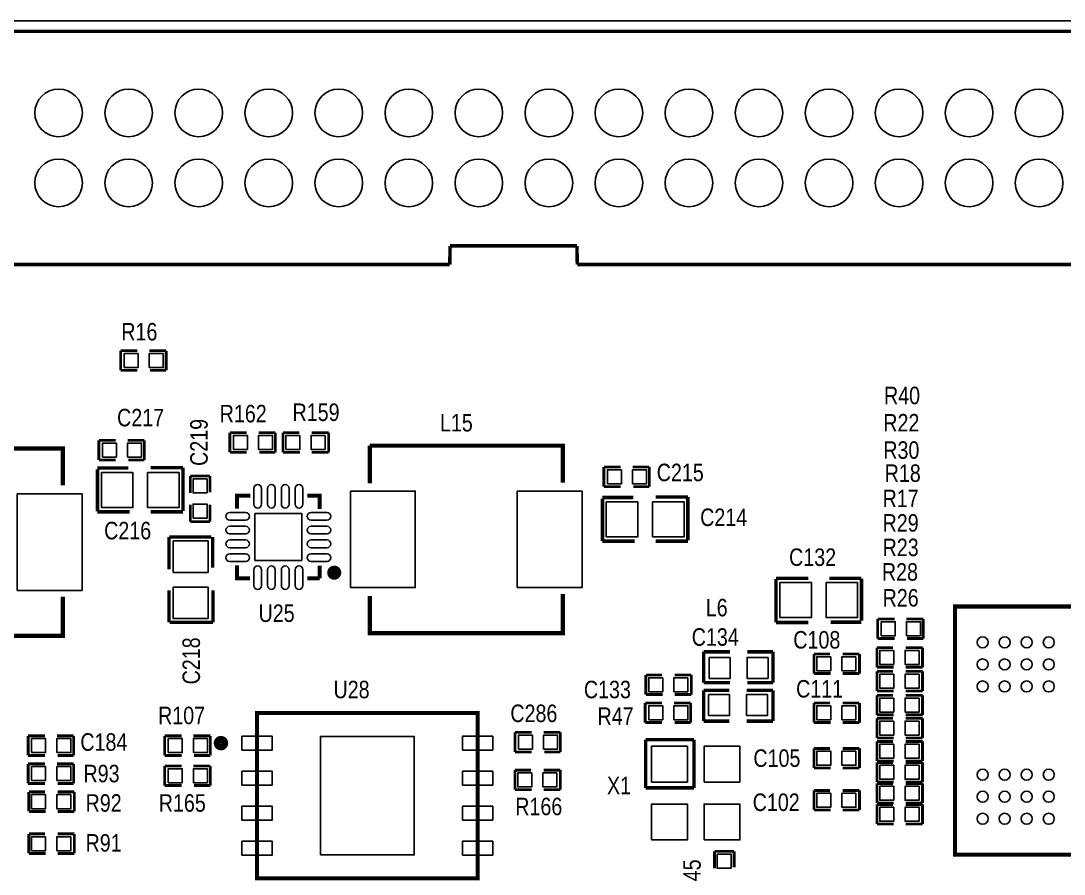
# Model space of a CAD drawing. Extents: x -16 to 114, y 9 to 99.
# Drawn here: x 17.06 to 54.89, y 68.24 to 99.19 of the extents above; entities that cross this region are included whole.
import ezdxf

# ---------------------------------------------------------------- set-up
doc = ezdxf.new("R2010")
doc.units = 0
for name, color, linetype in [('BG_OUTLINE', 3, 'CONTINUOUS'), ('PG_SILKSCREEN_TOP', 6, 'CONTINUOUS'), ('PIN_TOP', 7, 'CONTINUOUS'), ('RD_SILKSCREEN_TOP', 8, 'CONTINUOUS')]:
    doc.layers.add(name, color=color, linetype=linetype)

msp = doc.modelspace()

# ---------------------------------------------------------------- linework, layer by layer
at = {"layer": 'BG_OUTLINE'}
msp.add_lwpolyline([(-13.134086, 99.189794), (110.731046, 99.189794, -0.414215), (113.79708, 96.12376), (113.799874, 12.17676), (113.79708, 12.263374, -0.41422), (110.731046, 9.19734), (-13.22832, 9.19734), (-13.12672, 9.20496, -0.414214), (-16.192754, 12.270994), (-16.20012, 96.12376, -0.414215)], format="xyb", close=True, dxfattribs=at)
at = {"layer": 'PG_SILKSCREEN_TOP'}
for points, const_width in [([(5.638546, 98.81235), (64.238378, 98.81235)], 0.127), ([(32.626808, 91.026234), (32.613346, 90.352118)], 0.127), ([(37.224716, 91.026234), (32.626808, 91.026234)], 0.127), ([(37.238432, 90.352118), (37.224716, 91.026234)], 0.127), ([(32.613346, 90.352118), (5.638546, 90.352118)], 0.127), ([(64.238378, 90.352118), (37.238432, 90.352118)], 0.127), ([(20.6756, 87.2236), (20.6756, 86.5124)], 0.1016), ([(20.6756, 87.2236), (21.2852, 87.2236)], 0.1016), ([(21.717, 87.2236), (22.3266, 87.2236)], 0.1016), ([(22.3266, 87.2236), (22.3266, 86.5124)], 0.1016), ([(20.6756, 86.5124), (21.2852, 86.5124)], 0.1016), ([(22.3266, 86.5124), (21.7424, 86.5124)], 0.1016), ([(19.8882, 83.9724), (20.4978, 83.9724)], 0.1016), ([(19.8882, 83.9724), (19.8882, 83.2612)], 0.1016), ([(20.9296, 83.9724), (21.5392, 83.9724)], 0.1016), ([(21.5392, 83.9724), (21.5392, 83.2612)], 0.1016), ([(24.638, 84.2518), (24.638, 83.5406)], 0.1016), ([(24.638, 84.2518), (25.2476, 84.2518)], 0.1016), ([(25.6794, 84.2518), (26.289, 84.2518)], 0.1016), ([(26.289, 84.2518), (26.289, 83.5406)], 0.1016), ([(26.5684, 84.2518), (27.1526, 84.2518)], 0.1016), ([(26.5684, 83.5406), (26.5684, 84.2518)], 0.1016), ([(28.2194, 84.2518), (27.6098, 84.2518)], 0.1016), ([(28.2194, 83.5406), (28.2194, 84.2518)], 0.1016), ([(11.57732, 83.679284), (18.57756, 83.679284), (18.57756, 82.33664)], 0.1524), ([(29.71292, 83.780884), (36.71316, 83.780884), (36.71316, 82.43824)], 0.1524), ([(29.71292, 82.41284), (29.71292, 83.780884)], 0.1524), ([(19.8882, 83.2612), (20.4978, 83.2612)], 0.1016), ([(21.5392, 83.2612), (20.955, 83.2612)], 0.1016), ([(24.638, 83.5406), (25.2476, 83.5406)], 0.1016), ([(26.289, 83.5406), (25.7048, 83.5406)], 0.1016), ([(27.178, 83.5406), (26.5684, 83.5406)], 0.1016), ([(28.2194, 83.5406), (27.6098, 83.5406)], 0.1016), ([(20.955, 82.9691), (19.8374, 82.9691)], 0.127), ([(19.8374, 82.9183), (19.8374, 81.3943)], 0.127), ([(21.7678, 82.9818), (22.9362, 82.9818)], 0.127), ([(22.9362, 82.9818), (22.9362, 81.407)], 0.127), ([(38.2016, 83.0072), (38.8112, 83.0072)], 0.1016), ([(38.2016, 83.0072), (38.2016, 82.296)], 0.1016), ([(39.243, 83.0072), (39.8526, 83.0072)], 0.1016), ([(39.8526, 83.0072), (39.8526, 82.296)], 0.1016), ([(23.20544, 82.0674), (23.20544, 82.677)], 0.1016), ([(23.20544, 82.677), (23.91664, 82.677)], 0.1016), ([(23.91664, 82.677), (23.91664, 82.0928)], 0.1016), ([(38.2016, 82.296), (38.8112, 82.296)], 0.1016), ([(39.8526, 82.296), (39.2684, 82.296)], 0.1016), ([(25.377394, 81.96834), (24.895556, 81.96834), (24.895556, 81.495392)], 0.1524), ([(27.89555, 81.486248), (27.89555, 81.96834), (27.446478, 81.96834)], 0.1524), ([(39.2684, 81.9023), (38.1508, 81.9023)], 0.127), ([(38.1508, 81.8515), (38.1508, 80.3275)], 0.127), ([(40.0812, 81.915), (41.2496, 81.915)], 0.127), ([(41.2496, 81.915), (41.2496, 80.3402)], 0.127), ([(19.8374, 81.3816), (21.0058, 81.3816)], 0.127), ([(22.9362, 81.3816), (21.7678, 81.3816)], 0.127), ([(23.20544, 81.026), (23.20544, 81.6356)], 0.1016), ([(23.91664, 81.026), (23.91664, 81.6356)], 0.1016), ([(23.20544, 81.026), (23.91664, 81.026)], 0.1016), ([(22.4282, 80.4672), (22.4282, 79.2988)], 0.127), ([(23.9649, 80.4672), (22.4409, 80.4672)], 0.127), ([(24.0157, 79.3496), (24.0157, 80.4672)], 0.127), ([(38.1508, 80.3148), (39.3192, 80.3148)], 0.127), ([(41.2496, 80.3148), (40.0812, 80.3148)], 0.127), ([(24.895556, 79.435706), (24.895556, 78.968092), (25.370282, 78.968092)], 0.1524), ([(27.89555, 78.968092), (27.89555, 79.426816)], 0.1524), ([(27.448256, 78.968092), (27.89555, 78.968092)], 0.1524), ([(44.44492, 78.965806), (45.61332, 78.965806)], 0.127), ([(44.44492, 77.365606), (44.44492, 78.940406)], 0.127), ([(47.54372, 78.965806), (46.37532, 78.965806)], 0.127), ([(47.54372, 77.429106), (47.54372, 78.953106)], 0.127), ([(18.57756, 78.29804), (18.57756, 76.879196), (11.57732, 76.879196), (11.57732, 78.22184)], 0.1524), ([(22.4282, 77.3684), (22.4282, 78.5368)], 0.127), ([(24.0284, 78.5368), (24.0284, 77.3684)], 0.127), ([(36.71316, 78.39964), (36.71316, 76.980796), (29.71292, 76.980796), (29.71292, 78.32344)], 0.1524), ([(64.937386, 77.4573), (64.937386, 68.94449), (50.937414, 68.94449), (50.937414, 77.944472), (64.445388, 77.944472)], 0.1524), ([(24.0284, 77.3684), (22.4536, 77.3684)], 0.127), ([(45.61332, 77.365606), (44.44492, 77.365606)], 0.127), ([(46.42612, 77.378306), (47.54372, 77.378306)], 0.127), ([(48.133, 77.4954), (48.133, 76.7842)], 0.1016), ([(48.133, 77.4954), (48.7426, 77.4954)], 0.1016), ([(49.1744, 77.4954), (49.784, 77.4954)], 0.1016), ([(49.784, 77.4954), (49.784, 76.7842)], 0.1016), ([(48.133, 76.7842), (48.7426, 76.7842)], 0.1016), ([(49.784, 76.7842), (49.1998, 76.7842)], 0.1016), ([(48.1076, 76.454), (48.6918, 76.454)], 0.1016), ([(48.1076, 75.7428), (48.1076, 76.454)], 0.1016), ([(49.7586, 76.454), (49.149, 76.454)], 0.1016), ([(49.7586, 75.7428), (49.7586, 76.454)], 0.1016), ([(41.8211, 76.3016), (42.7736, 76.3016)], 0.127), ([(41.8211, 75.184), (41.8211, 76.3016)], 0.127), ([(44.3357, 76.3016), (43.4086, 76.3016)], 0.127), ([(44.3357, 75.184), (44.3357, 76.3016)], 0.127), ([(45.8216, 75.5142), (45.8216, 76.2254)], 0.1016), ([(45.8216, 76.2254), (46.4058, 76.2254)], 0.1016), ([(47.4726, 76.2254), (46.863, 76.2254)], 0.1016), ([(47.4726, 75.5142), (47.4726, 76.2254)], 0.1016), ([(48.7172, 75.7428), (48.1076, 75.7428)], 0.1016), ([(49.7586, 75.7428), (49.149, 75.7428)], 0.1016), ([(39.7256, 74.7522), (39.7256, 75.4634)], 0.1016), ([(39.7256, 75.4634), (40.3098, 75.4634)], 0.1016), ([(41.3766, 75.4634), (40.767, 75.4634)], 0.1016), ([(41.3766, 74.7522), (41.3766, 75.4634)], 0.1016), ([(46.4312, 75.5142), (45.8216, 75.5142)], 0.1016), ([(47.4726, 75.5142), (46.863, 75.5142)], 0.1016), ([(48.1076, 75.5904), (48.6918, 75.5904)], 0.1016), ([(48.1076, 74.8792), (48.1076, 75.5904)], 0.1016), ([(49.7586, 75.5904), (49.149, 75.5904)], 0.1016), ([(49.7586, 74.8792), (49.7586, 75.5904)], 0.1016), ([(42.7736, 75.184), (41.8211, 75.184)], 0.127), ([(41.8211, 74.9046), (41.8211, 73.787)], 0.127), ([(42.7482, 74.9046), (41.8211, 74.9046)], 0.127), ([(43.3832, 74.9046), (44.3357, 74.9046)], 0.127), ([(43.4086, 75.184), (44.3357, 75.184)], 0.127), ([(44.3357, 74.9046), (44.3357, 73.787)], 0.127), ([(48.7172, 74.8792), (48.1076, 74.8792)], 0.1016), ([(49.7586, 74.8792), (49.149, 74.8792)], 0.1016), ([(40.3352, 74.7522), (39.7256, 74.7522)], 0.1016), ([(41.3766, 74.7522), (40.767, 74.7522)], 0.1016), ([(48.1076, 74.7268), (48.6918, 74.7268)], 0.1016), ([(48.1076, 74.0156), (48.1076, 74.7268)], 0.1016), ([(49.7586, 74.7268), (49.149, 74.7268)], 0.1016), ([(49.7586, 74.0156), (49.7586, 74.7268)], 0.1016), ([(39.7002, 74.4474), (39.7002, 73.7362)], 0.1016), ([(39.7002, 74.4474), (40.3098, 74.4474)], 0.1016), ([(40.7416, 74.4474), (41.3512, 74.4474)], 0.1016), ([(41.3512, 74.4474), (41.3512, 73.7362)], 0.1016), ([(45.8216, 73.7362), (45.8216, 74.4474)], 0.1016), ([(45.8216, 74.4474), (46.4058, 74.4474)], 0.1016), ([(47.4726, 74.4474), (46.863, 74.4474)], 0.1016), ([(47.4726, 73.7362), (47.4726, 74.4474)], 0.1016), ([(39.7002, 73.7362), (40.3098, 73.7362)], 0.1016), ([(41.3512, 73.7362), (40.767, 73.7362)], 0.1016), ([(41.8211, 73.787), (42.7482, 73.787)], 0.127), ([(44.3357, 73.787), (43.3832, 73.787)], 0.127), ([(46.4312, 73.7362), (45.8216, 73.7362)], 0.1016), ([(47.4726, 73.7362), (46.863, 73.7362)], 0.1016), ([(48.7172, 74.0156), (48.1076, 74.0156)], 0.1016), ([(48.1076, 73.8886), (48.6918, 73.8886)], 0.1016), ([(48.1076, 73.1774), (48.1076, 73.8886)], 0.1016), ([(49.7586, 74.0156), (49.149, 74.0156)], 0.1016), ([(49.7586, 73.8886), (49.149, 73.8886)], 0.1016), ([(49.7586, 73.1774), (49.7586, 73.8886)], 0.1016), ([(34.9758, 73.3806), (35.5854, 73.3806)], 0.1016), ([(34.9758, 73.3806), (34.9758, 72.6694)], 0.1016), ([(36.0172, 73.3806), (36.6268, 73.3806)], 0.1016), ([(36.6268, 73.3806), (36.6268, 72.6694)], 0.1016), ([(17.3228, 73.2536), (17.9324, 73.2536)], 0.1016), ([(17.3228, 73.2536), (17.3228, 72.5424)], 0.1016), ([(18.3642, 73.2536), (18.9738, 73.2536)], 0.1016), ([(18.9738, 73.2536), (18.9738, 72.5424)], 0.1016), ([(22.2758, 73.2536), (22.2758, 72.5424)], 0.1016), ([(22.2758, 73.2536), (22.8854, 73.2536)], 0.1016), ([(23.3172, 73.2536), (23.9268, 73.2536)], 0.1016), ([(23.9268, 73.2536), (23.9268, 72.5424)], 0.1016), ([(41.473374, 73.117456), (39.720774, 73.117456)], 0.127), ([(39.720774, 73.117456), (39.720774, 71.364856)], 0.127), ([(41.473374, 71.364856), (41.473374, 73.117456)], 0.127), ([(48.7172, 73.1774), (48.1076, 73.1774)], 0.1016), ([(48.1076, 73.0504), (48.6918, 73.0504)], 0.1016), ([(48.1076, 72.3392), (48.1076, 73.0504)], 0.1016), ([(49.7586, 73.1774), (49.149, 73.1774)], 0.1016), ([(49.7586, 73.0504), (49.149, 73.0504)], 0.1016), ([(49.7586, 72.3392), (49.7586, 73.0504)], 0.1016), ([(34.9758, 72.6694), (35.5854, 72.6694)], 0.1016), ([(36.6268, 72.6694), (36.0426, 72.6694)], 0.1016), ([(45.8216, 72.0852), (45.8216, 72.7964)], 0.1016), ([(45.8216, 72.7964), (46.4058, 72.7964)], 0.1016), ([(47.4726, 72.7964), (46.863, 72.7964)], 0.1016), ([(47.4726, 72.0852), (47.4726, 72.7964)], 0.1016), ([(17.3228, 72.5424), (17.9324, 72.5424)], 0.1016), ([(17.3228, 72.2376), (17.3228, 71.5264)], 0.1016), ([(17.3228, 72.2376), (17.9324, 72.2376)], 0.1016), ([(18.3642, 72.2376), (18.9738, 72.2376)], 0.1016), ([(18.9738, 72.5424), (18.3896, 72.5424)], 0.1016), ([(18.9738, 72.2376), (18.9738, 71.5264)], 0.1016), ([(22.2758, 72.5424), (22.8854, 72.5424)], 0.1016), ([(23.9268, 72.5424), (23.3426, 72.5424)], 0.1016), ([(48.7172, 72.3392), (48.1076, 72.3392)], 0.1016), ([(48.1076, 72.2884), (48.6918, 72.2884)], 0.1016), ([(48.1076, 71.5772), (48.1076, 72.2884)], 0.1016), ([(49.7586, 72.3392), (49.149, 72.3392)], 0.1016), ([(49.7586, 72.2884), (49.149, 72.2884)], 0.1016), ([(49.7586, 71.5772), (49.7586, 72.2884)], 0.1016), ([(22.2758, 72.1614), (22.2758, 71.4502)], 0.1016), ([(22.2758, 72.1614), (22.8854, 72.1614)], 0.1016), ([(23.3172, 72.1614), (23.9268, 72.1614)], 0.1016), ([(23.9268, 72.1614), (23.9268, 71.4502)], 0.1016), ([(34.9758, 72.009), (35.56, 72.009)], 0.1016), ([(34.9758, 71.2978), (34.9758, 72.009)], 0.1016), ([(36.6268, 72.009), (36.0172, 72.009)], 0.1016), ([(36.6268, 71.2978), (36.6268, 72.009)], 0.1016), ([(46.4312, 72.0852), (45.8216, 72.0852)], 0.1016), ([(47.4726, 72.0852), (46.863, 72.0852)], 0.1016), ([(17.3228, 71.5264), (17.9324, 71.5264)], 0.1016), ([(18.9738, 71.5264), (18.3896, 71.5264)], 0.1016), ([(48.7172, 71.5772), (48.1076, 71.5772)], 0.1016), ([(48.1076, 71.5264), (48.6918, 71.5264)], 0.1016), ([(48.1076, 70.8152), (48.1076, 71.5264)], 0.1016), ([(49.7586, 71.5772), (49.149, 71.5772)], 0.1016), ([(49.7586, 71.5264), (49.149, 71.5264)], 0.1016), ([(49.7586, 70.8152), (49.7586, 71.5264)], 0.1016), ([(17.3482, 71.2216), (17.9324, 71.2216)], 0.1016), ([(17.3482, 70.5104), (17.3482, 71.2216)], 0.1016), ([(18.9992, 71.2216), (18.3896, 71.2216)], 0.1016), ([(18.9992, 70.5104), (18.9992, 71.2216)], 0.1016), ([(22.2758, 71.4502), (22.8854, 71.4502)], 0.1016), ([(23.9268, 71.4502), (23.3426, 71.4502)], 0.1016), ([(35.5854, 71.2978), (34.9758, 71.2978)], 0.1016), ([(36.6268, 71.2978), (36.0172, 71.2978)], 0.1016), ([(39.720774, 71.364856), (41.473374, 71.364856)], 0.127), ([(45.8216, 70.5612), (45.8216, 71.2724)], 0.1016), ([(45.8216, 71.2724), (46.4058, 71.2724)], 0.1016), ([(47.4726, 71.2724), (46.863, 71.2724)], 0.1016), ([(47.4726, 70.5612), (47.4726, 71.2724)], 0.1016), ([(48.7172, 70.8152), (48.1076, 70.8152)], 0.1016), ([(48.1076, 70.7644), (48.6918, 70.7644)], 0.1016), ([(48.1076, 70.0532), (48.1076, 70.7644)], 0.1016), ([(49.7586, 70.8152), (49.149, 70.8152)], 0.1016), ([(49.7586, 70.7644), (49.149, 70.7644)], 0.1016), ([(49.7586, 70.0532), (49.7586, 70.7644)], 0.1016), ([(17.9578, 70.5104), (17.3482, 70.5104)], 0.1016), ([(18.9992, 70.5104), (18.3896, 70.5104)], 0.1016), ([(46.4312, 70.5612), (45.8216, 70.5612)], 0.1016), ([(47.4726, 70.5612), (46.863, 70.5612)], 0.1016), ([(48.7172, 70.0532), (48.1076, 70.0532)], 0.1016), ([(49.7586, 70.0532), (49.149, 70.0532)], 0.1016), ([(17.3482, 69.6976), (17.9324, 69.6976)], 0.1016), ([(17.3482, 68.9864), (17.3482, 69.6976)], 0.1016), ([(18.9992, 69.6976), (18.3896, 69.6976)], 0.1016), ([(18.9992, 68.9864), (18.9992, 69.6976)], 0.1016), ([(17.9578, 68.9864), (17.3482, 68.9864)], 0.1016), ([(18.9992, 68.9864), (18.3896, 68.9864)], 0.1016), ([(42.2148, 69.0626), (42.926, 69.0626)], 0.1016), ([(42.2148, 68.453), (42.2148, 69.0626)], 0.1016), ([(42.926, 69.0626), (42.926, 68.4784)], 0.1016)]:
    msp.add_lwpolyline(points, dxfattribs=dict(at, const_width=const_width))
for points, const_width in [([(28.551124, 79.172054, 1), (28.294312, 79.171862, 1)], 0.254), ([(24.45258, 72.988932, 1), (24.178768, 72.988932, 1)], 0.249936)]:
    msp.add_lwpolyline(points, format="xyb", close=True, dxfattribs=dict(at, const_width=const_width))
at = {"layer": 'PG_SILKSCREEN_TOP', "const_width": 0.1524}
msp.add_lwpolyline([(25.624282, 68.083938), (33.624266, 68.083938), (33.624266, 74.083926), (25.624282, 74.083926)], close=True, dxfattribs=at)
at = {"layer": 'PIN_TOP'}
for points in [[(20.8026, 86.614), (20.8026, 87.122), (21.3106, 87.122), (21.3106, 86.614)], [(21.717, 86.614), (21.717, 87.122), (22.225, 87.122), (22.225, 86.614)], [(24.765, 83.6422), (24.765, 84.1502), (25.273, 84.1502), (25.273, 83.6422)], [(25.6794, 83.6422), (25.6794, 84.1502), (26.1874, 84.1502), (26.1874, 83.6422)], [(27.178, 84.1502), (27.178, 83.6422), (26.67, 83.6422), (26.67, 84.1502)], [(28.0924, 84.1502), (28.0924, 83.6422), (27.5844, 83.6422), (27.5844, 84.1502)], [(20.0152, 83.3628), (20.0152, 83.8708), (20.5232, 83.8708), (20.5232, 83.3628)], [(20.9296, 83.3628), (20.9296, 83.8708), (21.4376, 83.8708), (21.4376, 83.3628)], [(38.3286, 82.3976), (38.3286, 82.9056), (38.8366, 82.9056), (38.8366, 82.3976)], [(39.243, 82.3976), (39.243, 82.9056), (39.751, 82.9056), (39.751, 82.3976)], [(19.9771, 81.534), (19.9771, 82.804), (21.1201, 82.804), (21.1201, 81.534)], [(21.6535, 81.534), (21.6535, 82.804), (22.7965, 82.804), (22.7965, 81.534)], [(23.81504, 82.0674), (23.30704, 82.0674), (23.30704, 82.5754), (23.81504, 82.5754)], [(29.013404, 78.63078), (29.013404, 82.1309), (31.362904, 82.1309), (31.362904, 78.63078)], [(35.063176, 78.63078), (35.063176, 82.1309), (37.412676, 82.1309), (37.412676, 78.63078)], [(16.927576, 78.52918), (16.927576, 82.0293), (19.277076, 82.0293), (19.277076, 78.52918)], [(38.2905, 80.4672), (38.2905, 81.7372), (39.4335, 81.7372), (39.4335, 80.4672)], [(39.9669, 80.4672), (39.9669, 81.7372), (41.1099, 81.7372), (41.1099, 80.4672)], [(23.81504, 81.153), (23.30704, 81.153), (23.30704, 81.661), (23.81504, 81.661)], [(27.245691, 79.618205), (25.545669, 79.618205), (25.545669, 81.318227), (27.245691, 81.318227)], [(22.5806, 80.3275), (23.8506, 80.3275), (23.8506, 79.1845), (22.5806, 79.1845)], [(45.72762, 78.813406), (45.72762, 77.543406), (44.58462, 77.543406), (44.58462, 78.813406)], [(47.40402, 78.813406), (47.40402, 77.543406), (46.26102, 77.543406), (46.26102, 78.813406)], [(22.5806, 78.6511), (23.8506, 78.6511), (23.8506, 77.5081), (22.5806, 77.5081)], [(48.26, 76.8858), (48.26, 77.3938), (48.768, 77.3938), (48.768, 76.8858)], [(49.1744, 76.8858), (49.1744, 77.3938), (49.6824, 77.3938), (49.6824, 76.8858)], [(42.7863, 76.0984), (42.7863, 75.3364), (42.0243, 75.3364), (42.0243, 76.0984)], [(44.1579, 76.0984), (44.1579, 75.3364), (43.3959, 75.3364), (43.3959, 76.0984)], [(46.4312, 76.1238), (46.4312, 75.6158), (45.9232, 75.6158), (45.9232, 76.1238)], [(47.3456, 76.1238), (47.3456, 75.6158), (46.8376, 75.6158), (46.8376, 76.1238)], [(48.7172, 76.3524), (48.7172, 75.8444), (48.2092, 75.8444), (48.2092, 76.3524)], [(49.6316, 76.3524), (49.6316, 75.8444), (49.1236, 75.8444), (49.1236, 76.3524)], [(40.3352, 75.3618), (40.3352, 74.8538), (39.8272, 74.8538), (39.8272, 75.3618)], [(41.2496, 75.3618), (41.2496, 74.8538), (40.7416, 74.8538), (40.7416, 75.3618)], [(48.7172, 75.4888), (48.7172, 74.9808), (48.2092, 74.9808), (48.2092, 75.4888)], [(49.6316, 75.4888), (49.6316, 74.9808), (49.1236, 74.9808), (49.1236, 75.4888)], [(41.9989, 73.9902), (41.9989, 74.7522), (42.7609, 74.7522), (42.7609, 73.9902)], [(43.3705, 73.9902), (43.3705, 74.7522), (44.1325, 74.7522), (44.1325, 73.9902)], [(48.7172, 74.6252), (48.7172, 74.1172), (48.2092, 74.1172), (48.2092, 74.6252)], [(49.6316, 74.6252), (49.6316, 74.1172), (49.1236, 74.1172), (49.1236, 74.6252)], [(39.8272, 73.8378), (39.8272, 74.3458), (40.3352, 74.3458), (40.3352, 73.8378)], [(40.7416, 73.8378), (40.7416, 74.3458), (41.2496, 74.3458), (41.2496, 73.8378)], [(46.4312, 74.3458), (46.4312, 73.8378), (45.9232, 73.8378), (45.9232, 74.3458)], [(47.3456, 74.3458), (47.3456, 73.8378), (46.8376, 73.8378), (46.8376, 74.3458)], [(48.7172, 73.787), (48.7172, 73.279), (48.2092, 73.279), (48.2092, 73.787)], [(49.6316, 73.787), (49.6316, 73.279), (49.1236, 73.279), (49.1236, 73.787)], [(17.4498, 72.644), (17.4498, 73.152), (17.9578, 73.152), (17.9578, 72.644)], [(18.3642, 72.644), (18.3642, 73.152), (18.8722, 73.152), (18.8722, 72.644)], [(22.4028, 72.644), (22.4028, 73.152), (22.9108, 73.152), (22.9108, 72.644)], [(23.3172, 72.644), (23.3172, 73.152), (23.8252, 73.152), (23.8252, 72.644)], [(25.074245, 72.738996), (25.074245, 73.238868), (26.174319, 73.238868), (26.174319, 72.738996)], [(27.924252, 68.933949), (27.924252, 73.233915), (31.324296, 73.233915), (31.324296, 68.933949)], [(33.074229, 72.738996), (33.074229, 73.238868), (34.174303, 73.238868), (34.174303, 72.738996)], [(35.1028, 72.771), (35.1028, 73.279), (35.6108, 73.279), (35.6108, 72.771)], [(36.0172, 72.771), (36.0172, 73.279), (36.5252, 73.279), (36.5252, 72.771)], [(39.934388, 71.57847), (39.934388, 72.878442), (41.23436, 72.878442), (41.23436, 71.57847)], [(41.834308, 71.57847), (41.834308, 72.878442), (43.13428, 72.878442), (43.13428, 71.57847)], [(46.4312, 72.6948), (46.4312, 72.1868), (45.9232, 72.1868), (45.9232, 72.6948)], [(47.3456, 72.6948), (47.3456, 72.1868), (46.8376, 72.1868), (46.8376, 72.6948)], [(48.7172, 72.9488), (48.7172, 72.4408), (48.2092, 72.4408), (48.2092, 72.9488)], [(49.6316, 72.9488), (49.6316, 72.4408), (49.1236, 72.4408), (49.1236, 72.9488)], [(17.4498, 71.628), (17.4498, 72.136), (17.9578, 72.136), (17.9578, 71.628)], [(18.3642, 71.628), (18.3642, 72.136), (18.8722, 72.136), (18.8722, 71.628)], [(22.4028, 71.5518), (22.4028, 72.0598), (22.9108, 72.0598), (22.9108, 71.5518)], [(23.3172, 71.5518), (23.3172, 72.0598), (23.8252, 72.0598), (23.8252, 71.5518)], [(25.074245, 71.468996), (25.074245, 71.968868), (26.174319, 71.968868), (26.174319, 71.468996)], [(33.074229, 71.468996), (33.074229, 71.968868), (34.174303, 71.968868), (34.174303, 71.468996)], [(35.5854, 71.9074), (35.5854, 71.3994), (35.0774, 71.3994), (35.0774, 71.9074)], [(36.4998, 71.9074), (36.4998, 71.3994), (35.9918, 71.3994), (35.9918, 71.9074)], [(48.7172, 72.1868), (48.7172, 71.6788), (48.2092, 71.6788), (48.2092, 72.1868)], [(49.6316, 72.1868), (49.6316, 71.6788), (49.1236, 71.6788), (49.1236, 72.1868)], [(46.4312, 71.1708), (46.4312, 70.6628), (45.9232, 70.6628), (45.9232, 71.1708)], [(47.3456, 71.1708), (47.3456, 70.6628), (46.8376, 70.6628), (46.8376, 71.1708)], [(48.7172, 71.4248), (48.7172, 70.9168), (48.2092, 70.9168), (48.2092, 71.4248)], [(49.6316, 71.4248), (49.6316, 70.9168), (49.1236, 70.9168), (49.1236, 71.4248)], [(17.9578, 71.12), (17.9578, 70.612), (17.4498, 70.612), (17.4498, 71.12)], [(18.8722, 71.12), (18.8722, 70.612), (18.3642, 70.612), (18.3642, 71.12)], [(39.934388, 69.478398), (39.934388, 70.77837), (41.23436, 70.77837), (41.23436, 69.478398)], [(41.834308, 69.478398), (41.834308, 70.77837), (43.13428, 70.77837), (43.13428, 69.478398)], [(25.074245, 70.198996), (25.074245, 70.698868), (26.174319, 70.698868), (26.174319, 70.198996)], [(33.074229, 70.198996), (33.074229, 70.698868), (34.174303, 70.698868), (34.174303, 70.198996)], [(48.7172, 70.6628), (48.7172, 70.1548), (48.2092, 70.1548), (48.2092, 70.6628)], [(49.6316, 70.6628), (49.6316, 70.1548), (49.1236, 70.1548), (49.1236, 70.6628)], [(17.9578, 69.596), (17.9578, 69.088), (17.4498, 69.088), (17.4498, 69.596)], [(18.8722, 69.596), (18.8722, 69.088), (18.3642, 69.088), (18.3642, 69.596)], [(25.074245, 68.928996), (25.074245, 69.428868), (26.174319, 69.428868), (26.174319, 68.928996)], [(33.074229, 68.928996), (33.074229, 69.428868), (34.174303, 69.428868), (34.174303, 68.928996)], [(42.8244, 68.453), (42.3164, 68.453), (42.3164, 68.961), (42.8244, 68.961)]]:
    msp.add_lwpolyline(points, close=True, dxfattribs=at)
for points in [[(25.785699, 82.228182), (25.785699, 81.658206, -1), (25.505537, 81.658206), (25.505537, 82.228182, -1)], [(26.285825, 82.228182), (26.285825, 81.658206, -1), (26.005663, 81.658206), (26.005663, 82.228182, -1)], [(26.785697, 82.228182), (26.785697, 81.658206, -1), (26.505535, 81.658206), (26.505535, 82.228182, -1)], [(27.285823, 82.228182), (27.285823, 81.658206, -1), (27.005661, 81.658206), (27.005661, 82.228182, -1)], [(24.635714, 81.358359), (25.20569, 81.358359, -1), (25.20569, 81.078197), (24.635714, 81.078197, -1)], [(27.58567, 81.358359), (28.155646, 81.358359, -1), (28.155646, 81.078197), (27.58567, 81.078197, -1)], [(24.635714, 80.858233), (25.20569, 80.858233, -1), (25.20569, 80.578071), (24.635714, 80.578071, -1)], [(27.58567, 80.858233), (28.155646, 80.858233, -1), (28.155646, 80.578071), (27.58567, 80.578071, -1)], [(24.635714, 80.358361), (25.20569, 80.358361, -1), (25.20569, 80.078199), (24.635714, 80.078199, -1)], [(27.58567, 80.358361), (28.155646, 80.358361, -1), (28.155646, 80.078199), (27.58567, 80.078199, -1)], [(24.635714, 79.858235), (25.20569, 79.858235, -1), (25.20569, 79.578073), (24.635714, 79.578073, -1)], [(27.58567, 79.858235), (28.155646, 79.858235, -1), (28.155646, 79.578073), (27.58567, 79.578073, -1)], [(25.785699, 79.278226), (25.785699, 78.70825, -1), (25.505537, 78.70825), (25.505537, 79.278226, -1)], [(26.285825, 79.278226), (26.285825, 78.70825, -1), (26.005663, 78.70825), (26.005663, 79.278226, -1)], [(26.785697, 79.278226), (26.785697, 78.70825, -1), (26.505535, 78.70825), (26.505535, 79.278226, -1)], [(27.285823, 79.278226), (27.285823, 78.70825, -1), (27.005661, 78.70825), (27.005661, 79.278226, -1)]]:
    msp.add_lwpolyline(points, format="xyb", close=True, dxfattribs=at)
for centre, radius in [((18.428208, 95.852234), 0.8636), ((20.968208, 95.852234), 0.8636), ((23.508208, 95.852234), 0.8636), ((26.048208, 95.852234), 0.8636), ((28.588208, 95.852234), 0.8636), ((31.128208, 95.852234), 0.8636), ((33.668208, 95.852234), 0.8636), ((36.208208, 95.852234), 0.8636), ((38.748208, 95.852234), 0.8636), ((41.288208, 95.852234), 0.8636), ((43.828208, 95.852234), 0.8636), ((46.368208, 95.852234), 0.8636), ((48.908208, 95.852234), 0.8636), ((51.448208, 95.852234), 0.8636), ((53.988208, 95.852234), 0.8636), ((18.428208, 93.312234), 0.8636), ((20.968208, 93.312234), 0.8636), ((23.508208, 93.312234), 0.8636), ((26.048208, 93.312234), 0.8636), ((28.588208, 93.312234), 0.8636), ((31.128208, 93.312234), 0.8636), ((33.668208, 93.312234), 0.8636), ((36.208208, 93.312234), 0.8636), ((38.748208, 93.312234), 0.8636), ((41.288208, 93.312234), 0.8636), ((43.828208, 93.312234), 0.8636), ((46.368208, 93.312234), 0.8636), ((48.908208, 93.312234), 0.8636), ((51.448208, 93.312234), 0.8636), ((53.988208, 93.312234), 0.8636), ((51.937412, 76.6445), 0.200025), ((52.737512, 76.6445), 0.200025), ((53.537358, 76.6445), 0.200025), ((54.337458, 76.6445), 0.200025), ((51.937412, 75.8444), 0.200025), ((52.737512, 75.8444), 0.200025), ((53.537358, 75.8444), 0.200025), ((54.337458, 75.8444), 0.200025), ((51.937412, 75.044554), 0.200025), ((52.737512, 75.044554), 0.200025), ((53.537358, 75.044554), 0.200025), ((54.337458, 75.044554), 0.200025), ((51.937412, 71.844408), 0.200025), ((52.737512, 71.844408), 0.200025), ((53.537358, 71.844408), 0.200025), ((54.337458, 71.844408), 0.200025), ((51.937412, 71.044562), 0.200025), ((52.737512, 71.044562), 0.200025), ((53.537358, 71.044562), 0.200025), ((54.337458, 71.044562), 0.200025), ((51.937412, 70.244462), 0.200025), ((52.737512, 70.244462), 0.200025), ((53.537358, 70.244462), 0.200025), ((54.337458, 70.244462), 0.200025)]:
    msp.add_circle(centre, radius, dxfattribs=at)

# ---------------------------------------------------------------- texts
at = {"layer": 'RD_SILKSCREEN_TOP', "width": 0.84}
for s, p in [('R16', (20.701, 87.596218)), ('R40', (48.3616, 85.284818)), ('R162', (24.2697, 84.624418)), ('R159', (26.9113, 84.674964)), ('C217', (20.5486, 84.4804)), ('L15', (32.258, 84.294218)), ('R22', (48.3362, 84.293964)), ('R30', (48.3362, 83.303364)), ('C215', (40.1193, 82.490818)), ('R18', (48.387, 82.465164)), ('R17', (48.3108, 81.550764)), ('C214', (41.6941, 80.865218)), ('C216', (20.0787, 80.382364)), ('R29', (48.3108, 80.661764)), ('R23', (48.3108, 79.772764)), ('C132', (44.9199, 79.417418)), ('R28', (48.2854, 78.883764)), ('R26', (48.3108, 77.943964)), ('U25', (25.6794, 77.385418)), ('L6', (41.8973, 77.588618)), ('C134', (41.3893, 76.521818)), ('C108', (45.0723, 76.420218)), ('U28', (28.3972, 74.616818)), ('C133', (37.4777, 74.616564)), ('C111', (45.1739, 74.642218)), ('R107', (22.0345, 73.677018)), ('C286', (34.8107, 73.753218)), ('R47', (37.973, 73.651618)), ('C184', (19.2151, 72.711818)), ('C105', (43.6245, 72.127618)), ('R93', (19.3294, 71.568818)), ('X1', (38.3159, 71.137018)), ('R92', (19.4056, 70.501764)), ('R165', (22.0599, 70.502018)), ('C102', (43.5991, 70.527418)), ('R166', (34.9885, 70.374764)), ('R91', (19.4056, 69.053964))]:
    msp.add_text(s, height=0.635, dxfattribs=at).set_placement(p)
for s, p in [('C219', (23.833836, 83.0453)), ('C218', (23.554182, 75.1205)), ('R45', (41.715436, 67.4624))]:
    msp.add_text(s, height=0.635, rotation=90, dxfattribs=at).set_placement(p)

doc.saveas('drawing.dxf')
